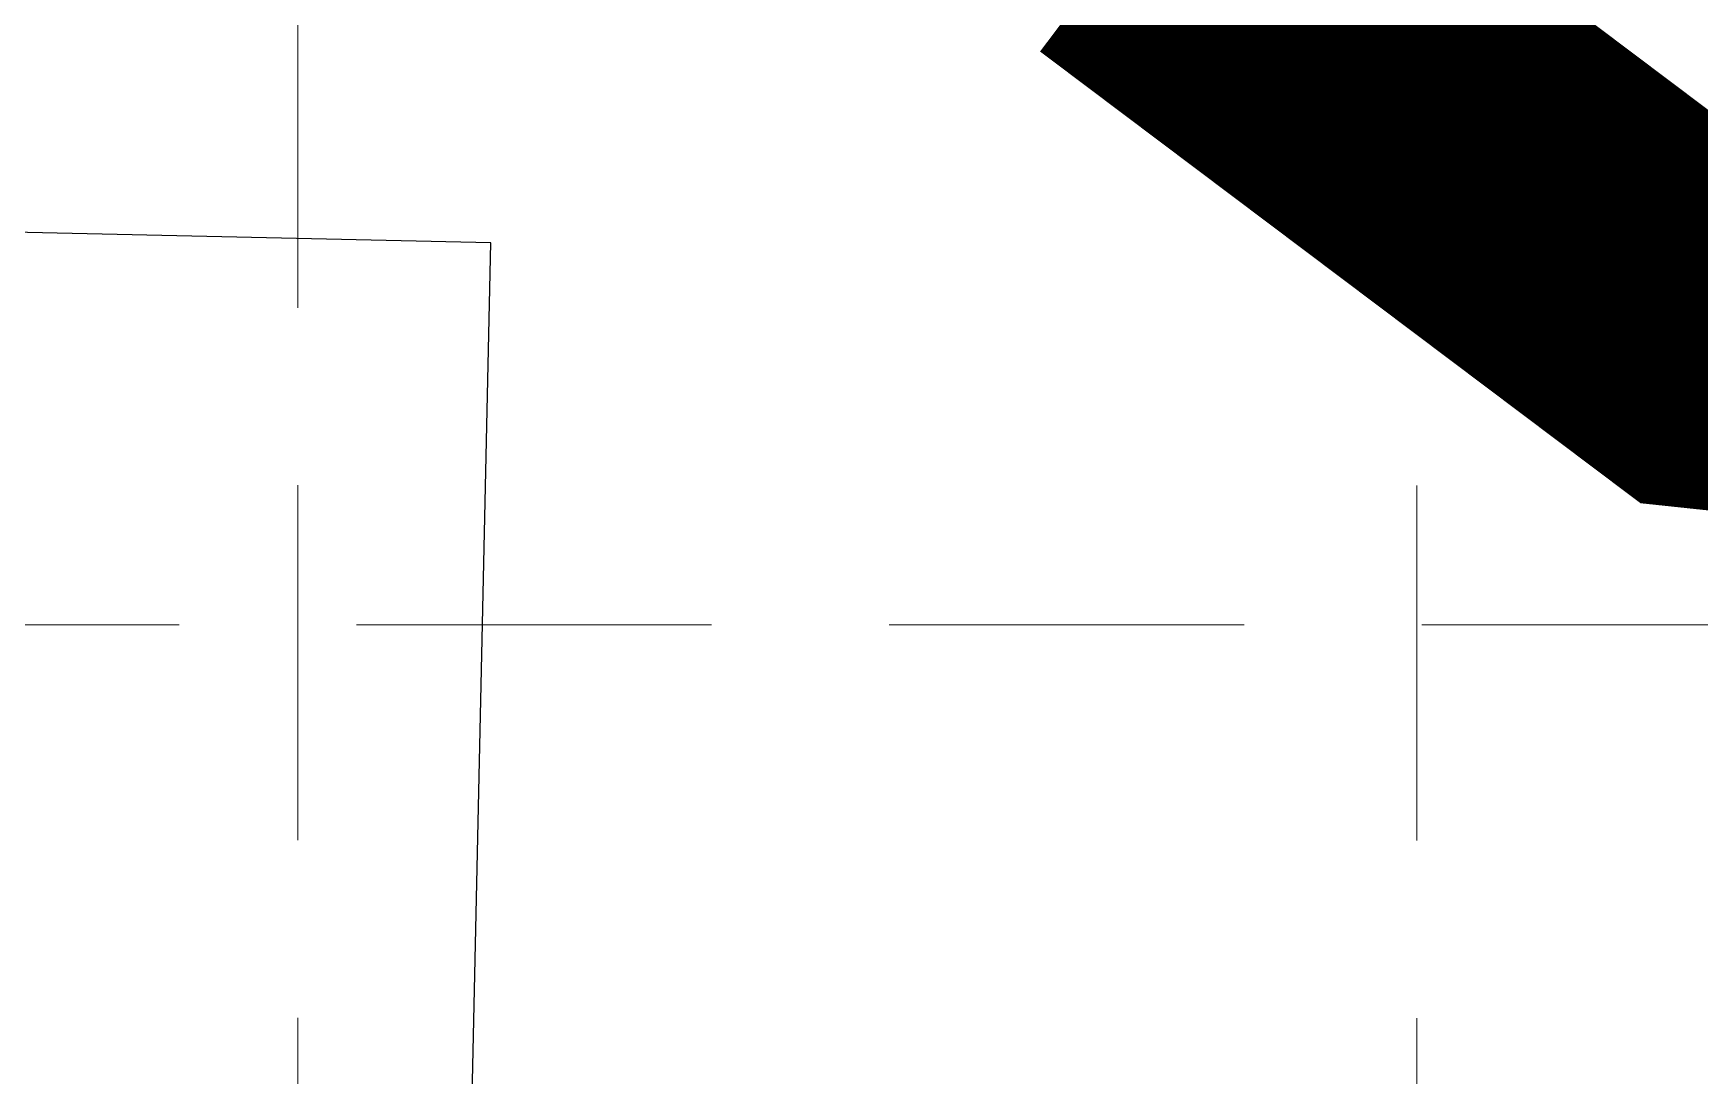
# Model space of a CAD drawing. Header units: inches. Extents: x 3312 to 5850, y 7905 to 11961.
# Drawn here: x 3870.6 to 3964.4, y 9590.8 to 9649.6 of the extents above; entities that cross this region are included whole.
import ezdxf

# ---------------------------------------------------------------- set-up
doc = ezdxf.new("R2010")
doc.units = ezdxf.units.IN
doc.header["$LTSCALE"] = 80
doc.header["$MEASUREMENT"] = 0
doc.linetypes.add('HIDDEN', pattern=[0.375, 0.25, -0.125])
doc.layers.add('grid', color=254, linetype='HIDDEN')
doc.layers.add('LOTLINE', color=7, linetype='Continuous')

msp = doc.modelspace()

# ---------------------------------------------------------------- linework, layer by layer
at = {"color": 5, "const_width": 20}
msp.add_lwpolyline([(5043.658, 9923.905), (4695.186, 9742.393), (4571.478, 9634.739), (4461.737, 9580.912), (4246.245, 9602.841), (3964.909, 9632.745), (3933.298, 9656.527)], dxfattribs=at)
at = {"layer": 'grid', "color": 252, "linetype": 'HIDDEN', "lineweight": 0}
for p, q in [((3885.729, 8224.106), (3885.083, 11891.725)), ((3948.503, 8224.096), (3948.517, 11891.686)), ((3378.789, 9616.249), (5783.295, 9616.249))]:
    msp.add_line(p, q, dxfattribs=at)
at = {"layer": 'LOTLINE'}
for p, q in [((3896.354, 9637.767), (3780.881, 9640.276)), ((3891.54, 9416.187), (3896.354, 9637.767))]:
    msp.add_line(p, q, dxfattribs=at)

doc.saveas('drawing.dxf')
